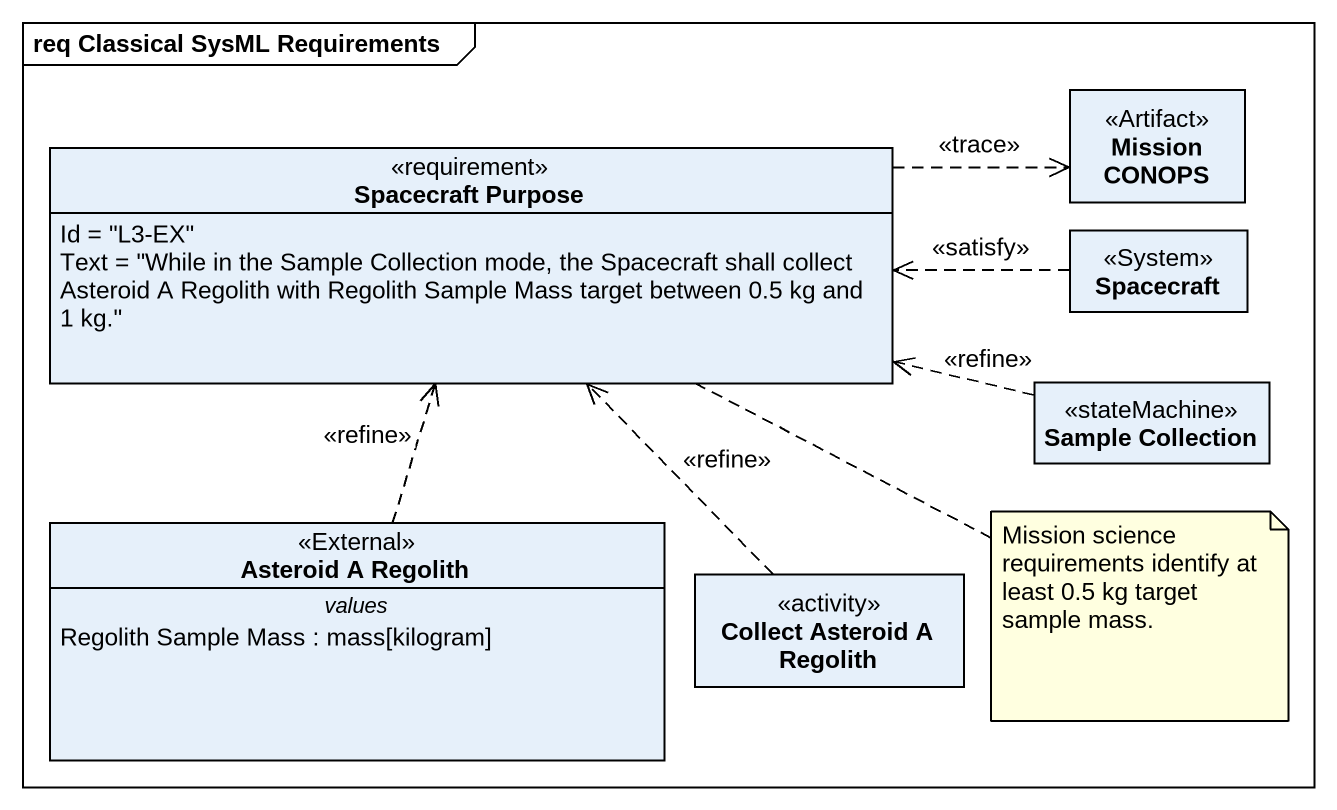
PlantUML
@startuml
mainframe req Classical SysML Requirements
hide circle
hide empty members
class "Mission CONOPS" as Mission_CONOPS <<Artifact>>
class "Spacecraft Purpose" as Spacecraft_Purpose <<requirement>> {
  Id = "L3-EX"
  Text = "While in the Sample Collection mode, the Spacecraft shall collect Asteroid A Regolith with Regolith Sample Mass target between 0.5 kg and 1 kg."
}
class Spacecraft <<System>>
class "Sample Collection" as Sample_Collection <<stateMachine>>
class "Asteroid A Regolith" as Asteroid_A_Regolith <<External>> {
  -- values --
  Regolith Sample Mass : mass[kilogram]
}
class "Collect Asteroid A Regolith" as Collect_Asteroid_A_Regolith <<activity>>
Spacecraft_Purpose .right.> Mission_CONOPS : <<trace>>
Spacecraft .left.> Spacecraft_Purpose : <<satisfy>>
Sample_Collection .left.> Spacecraft_Purpose : <<refine>>
Asteroid_A_Regolith .up.> Spacecraft_Purpose : <<refine>>
Collect_Asteroid_A_Regolith .up.> Spacecraft_Purpose : <<refine>>
note right of Spacecraft_Purpose : Mission science requirements identify at least 0.5 kg target sample mass.
@enduml
